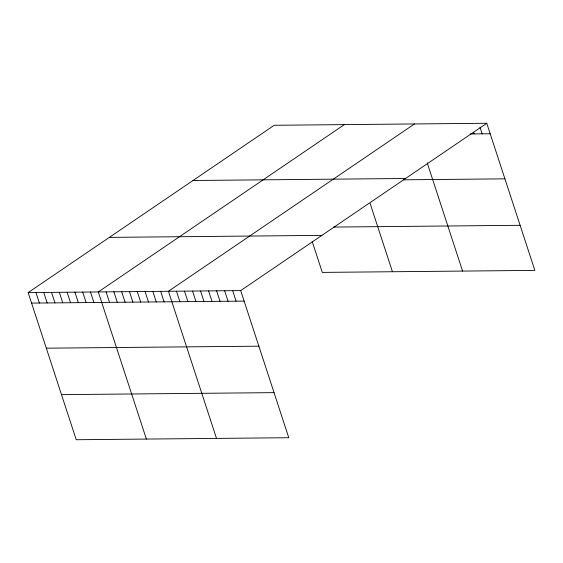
<?xml version="1.0" encoding="UTF-8"?>
<svg xmlns="http://www.w3.org/2000/svg" width="563" height="563" viewBox="0 0 563 563"><rect width="100%" height="100%" fill="white"/><g stroke="black" fill="none" stroke-linecap="round" stroke-linejoin="round"><path stroke-width="0.84" d="M28.15 292.605L240.697 290.599L288.784 437.718L76.237 439.731L28.15 292.605L274.216 125.282L486.763 123.269L534.85 270.395L322.303 272.401L312.205 241.506M344.352 124.613L98.293 291.944L146.38 439.07M414.495 123.951L168.436 291.282L216.523 438.408M240.697 290.599L486.763 123.269M470.119 133.952L490.19 133.762M193.01 180.498L405.564 178.485M403.221 179.815L504.927 178.851M333.542 227.072L520.113 225.306M109.349 237.389L321.902 235.376M31.577 303.098L244.131 301.092M46.314 348.187L258.867 346.182M61.501 394.642L274.047 392.636M480.049 127.379L482.16 133.839M473.603 132.298L474.13 133.917M427.204 162.834L462.582 271.077M370.116 203.426L392.439 271.739M232.667 290.67L236.101 301.17M224.637 290.747L228.071 301.24M216.607 290.825L220.042 301.318M208.577 290.902L212.012 301.395M200.555 290.98L203.982 301.472M192.525 291.05L195.952 301.55M184.495 291.127L187.922 301.62M176.465 291.205L179.893 301.698M160.638 291.353L164.072 301.845M152.847 291.43L156.275 301.923M145.05 291.5L148.484 301.993M137.259 291.578L140.687 302.071M129.462 291.648L132.896 302.141M121.671 291.725L125.099 302.218M113.881 291.796L117.308 302.289M106.083 291.873L109.518 302.366M90.495 292.021L93.93 302.514M82.705 292.091L86.132 302.584M74.914 292.169L78.341 302.662M67.117 292.239L70.544 302.732M59.326 292.31L62.753 302.81M51.529 292.387L54.963 302.88M43.738 292.457L47.165 302.957M35.941 292.535L39.375 303.028"/></g></svg>
